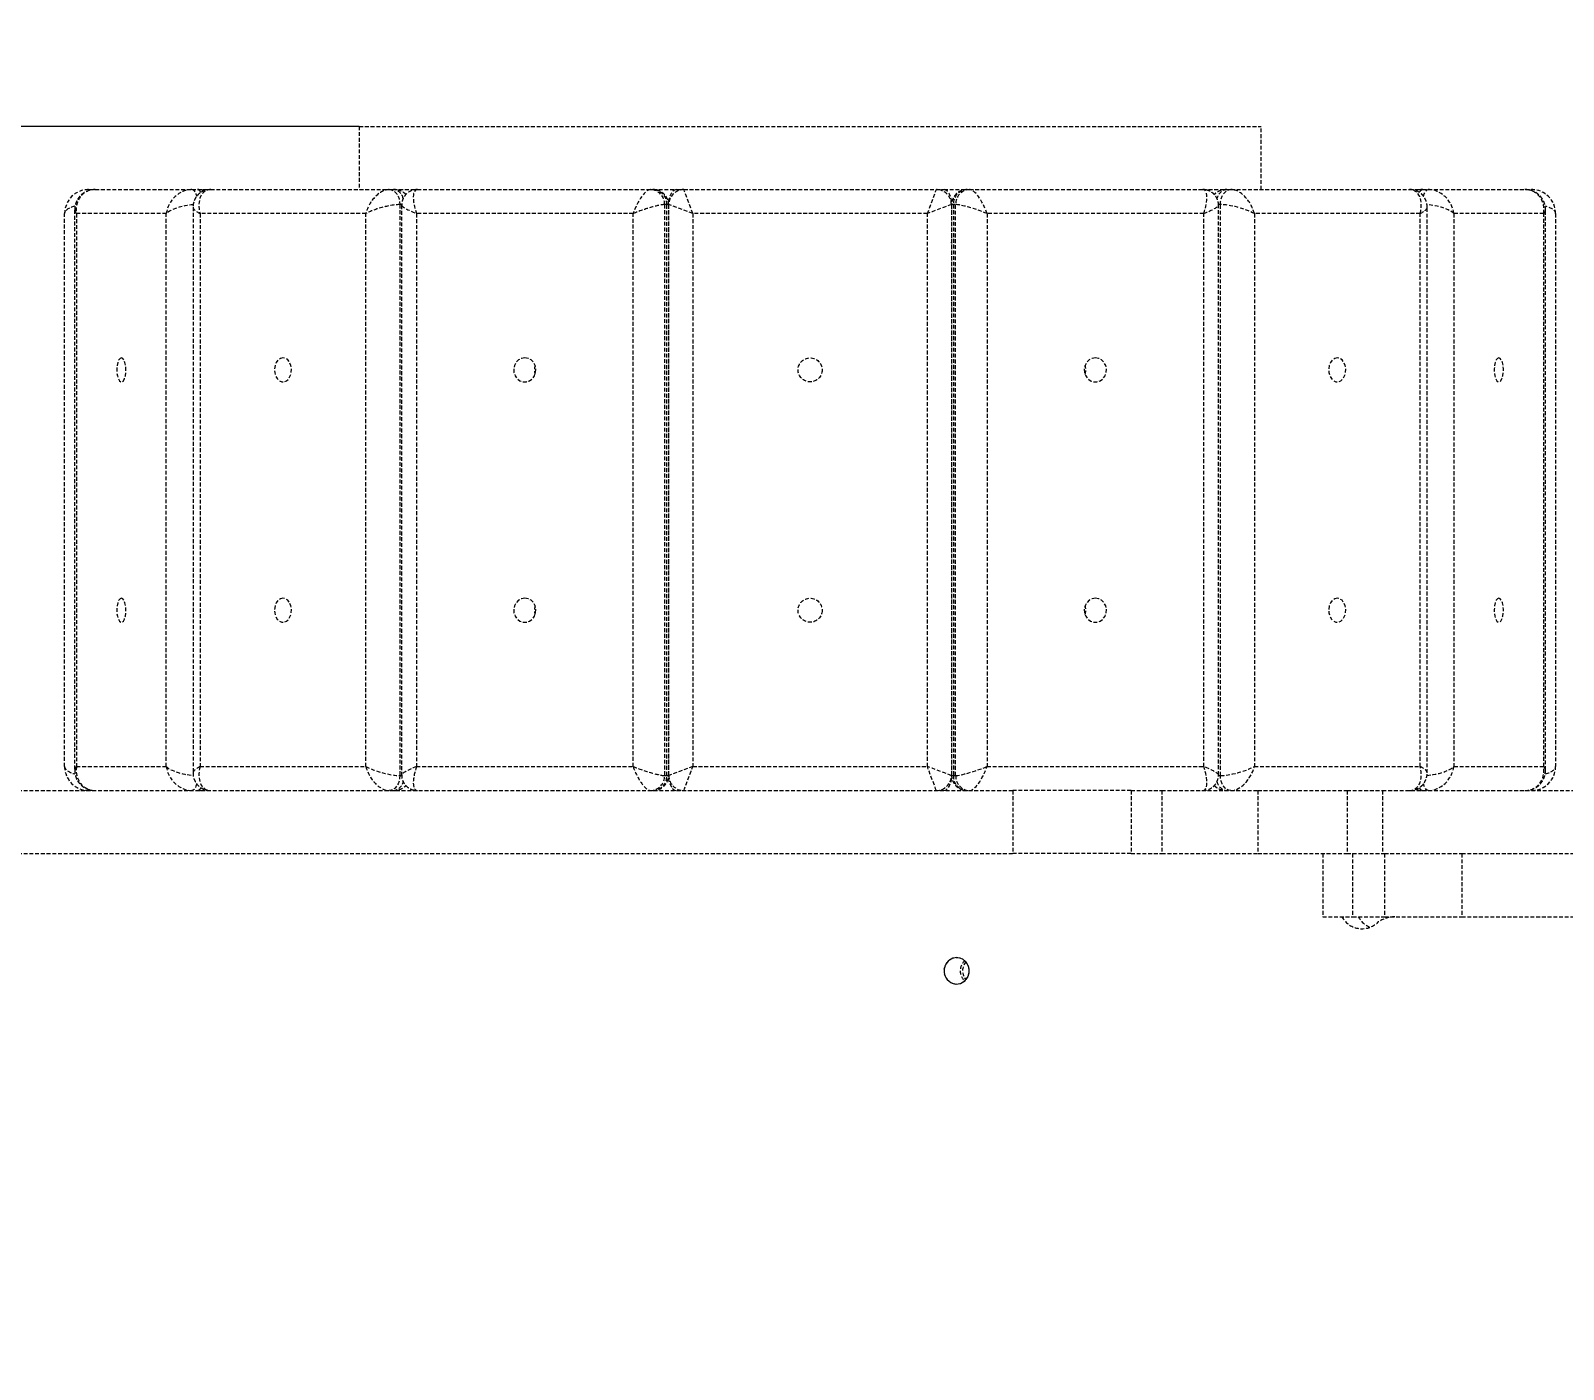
# Model space of a CAD drawing. Header units: millimetres. Extents: x -468 to 5922, y -120 to 5313.
# Drawn here: x 2184 to 2694, y 3399 to 3845 of the extents above; entities that cross this region are included whole.
import ezdxf

# ---------------------------------------------------------------- set-up
doc = ezdxf.new("R2010")
doc.units = ezdxf.units.MM
doc.linetypes.add('HIDDEN', pattern=[1.905, 1.27, -0.635])
doc.layers.add('DIKOM_ОБЬЕКТ', color=7, linetype='Continuous')
doc.layers.add('DIKOM_РАЗМЕР_ЗОНА', color=7, linetype='Continuous')
doc.styles.add('style1', font='arialbd.ttf', dxfattribs={"width": 0.8})
doc.dimstyles.new('1-50', dxfattribs={"dimtxt": 300, "dimasz": 200, "dimexe": 100, "dimexo": 0, "dimgap": 100, "dimtad": 1, "dimtxsty": 'style1', "dimcen": 200, "dimclrd": 7, "dimclre": 7, "dimclrt": 7, "dimadec": 1, "dimazin": 2, "dimtfac": 1, "dimtmove": 0, "dimatfit": 2, "dimfxl": 0, "dimlwd": 25, "dimlwe": 18, "dimarcsym": 0})

# ---------------------------------------------------------------- blocks, each defined once
blk = doc.blocks.new('*D38')
at = {"layer": 'Defpoints', "color": 0, "transparency": 16777216}
for p in [(4635.22, 5313.1), (-18.18, 679.1), (4922.12, 679.1)]:
    blk.add_point(p, dxfattribs=at)
at = {"layer": 'DIKOM_РАЗМЕР_ЗОНА', "color": 7, "lineweight": 18, "transparency": 16777216}
for p, q in [((4635.22, 5313.1), (-118.18, 5313.1)), ((4922.12, 679.1), (-118.18, 679.1))]:
    blk.add_line(p, q, dxfattribs=at)
at = {"layer": 'DIKOM_РАЗМЕР_ЗОНА', "color": 7, "lineweight": 25, "transparency": 16777216}
blk.add_line((-18.18, 5113.1), (-18.18, 879.1), dxfattribs=at)
at = {"layer": 'DIKOM_РАЗМЕР_ЗОНА', "color": 7, "transparency": 16777216}
for points in [[(-51.51, 5113.1), (15.15, 5113.1), (-18.18, 5313.1)], [(-51.51, 879.1), (15.15, 879.1), (-18.18, 679.1)]]:
    blk.add_solid(points, dxfattribs=at)
at = {"layer": 'DIKOM_РАЗМЕР_ЗОНА', "color": 7, "transparency": 16777216, "insert": (-271.35, 2810.16), "char_height": 300, "attachment_point": 5, "rotation": 90, "style": 'style1'}
blk.add_mtext('{\\fArial|b0|i0|c204|p34;4640}', dxfattribs=at)
blk = doc.blocks.new('*D40')
at = {"color": 7, "lineweight": 18, "transparency": 16777216}
for p, q in [((2293.54, 3813.1), (1693.94, 3813.1)), ((2293.54, 2179.1), (1693.94, 2179.1))]:
    blk.add_line(p, q, dxfattribs=at)
at = {"color": 7, "lineweight": 25, "transparency": 16777216}
blk.add_line((1793.94, 3613.1), (1793.94, 2379.1), dxfattribs=at)
at = {"color": 7, "transparency": 16777216}
for points in [[(1760.61, 3613.1), (1827.27, 3613.1), (1793.94, 3813.1)], [(1760.61, 2379.1), (1827.27, 2379.1), (1793.94, 2179.1)]]:
    blk.add_solid(points, dxfattribs=at)
at = {"layer": 'Defpoints', "color": 0, "transparency": 16777216}
for p in [(2293.54, 3813.1), (1793.94, 2179.1), (2293.54, 2179.1)]:
    blk.add_point(p, dxfattribs=at)
at = {"color": 7, "transparency": 16777216, "insert": (1540.77, 2959.56), "char_height": 300, "attachment_point": 5, "rotation": 90, "style": 'style1'}
blk.add_mtext('{\\fArial|b0|i0|c204|p34;1640}', dxfattribs=at)

msp = doc.modelspace()

# ---------------------------------------------------------------- linework, layer by layer
at = {"layer": 'DIKOM_ОБЬЕКТ', "color": 7, "linetype": 'HIDDEN', "lineweight": 15}
for p, q in [((2293.538, 3813.098), (2293.538, 3792.098)), ((2293.538, 3813.098), (2593.538, 3813.098)), ((2593.538, 3792.098), (2593.538, 3813.098)), ((2203.538, 3792.098), (2205.538, 3792.098)), ((2203.538, 3792.098), (2203.538, 3791.761)), ((2205.734, 3792.098), (2237.879, 3792.098)), ((2237.879, 3792.098), (2239.727, 3792.098)), ((2239.727, 3792.098), (2244.134, 3792.098)), ((2244.134, 3792.098), (2303.531, 3792.098)), ((2303.531, 3792.098), (2304.945, 3792.098)), ((2304.945, 3792.098), (2312.891, 3792.098)), ((2312.891, 3792.098), (2390.497, 3792.098)), ((2390.497, 3792.098), (2391.262, 3792.098)), ((2391.262, 3792.098), (2399.012, 3792.098)), ((2399.012, 3792.098), (2399.777, 3792.098)), ((2399.777, 3792.098), (2401.538, 3792.098)), ((2399.777, 3791.778), (2399.777, 3792.098)), ((2401.538, 3792.098), (2485.538, 3792.098)), ((2485.538, 3792.098), (2487.299, 3792.098)), ((2487.299, 3792.098), (2488.064, 3792.098)), ((2487.299, 3791.778), (2487.299, 3792.098)), ((2488.064, 3792.098), (2495.814, 3792.098)), ((2495.814, 3792.098), (2496.579, 3792.098)), ((2496.579, 3792.098), (2574.185, 3792.098)), ((2574.185, 3792.098), (2582.131, 3792.098)), ((2582.131, 3792.098), (2583.545, 3792.098)), ((2583.545, 3792.098), (2642.942, 3792.098)), ((2642.942, 3792.098), (2647.348, 3792.098)), ((2647.348, 3792.098), (2649.196, 3792.098)), ((2649.196, 3792.098), (2681.342, 3792.098)), ((2681.538, 3792.098), (2683.538, 3792.098)), ((2683.538, 3791.743), (2683.538, 3792.098)), ((2195.538, 3600.098), (2195.538, 3784.098)), ((2198.882, 3785.246), (2198.882, 3598.95)), ((2229.34, 3784.098), (2199.491, 3784.098)), ((2199.491, 3784.098), (2199.491, 3600.098)), ((2229.34, 3600.098), (2229.34, 3784.098)), ((2238.255, 3786.22), (2238.255, 3597.977)), ((2295.752, 3784.098), (2240.598, 3784.098)), ((2240.598, 3784.098), (2240.598, 3600.098)), ((2295.752, 3600.098), (2295.752, 3784.098)), ((2307.066, 3787.098), (2307.066, 3597.098)), ((2307.668, 3787.098), (2307.066, 3787.098)), ((2307.663, 3786.87), (2307.663, 3597.327)), ((2384.664, 3784.098), (2312.601, 3784.098)), ((2312.601, 3784.098), (2312.601, 3600.098)), ((2384.664, 3600.098), (2384.664, 3784.098)), ((2395.116, 3787.098), (2395.116, 3597.098)), ((2395.881, 3787.098), (2395.116, 3787.098)), ((2395.881, 3597.098), (2395.881, 3787.098)), ((2396.491, 3597.327), (2396.491, 3786.87)), ((2396.538, 3597.098), (2396.538, 3787.098)), ((2404.538, 3784.098), (2404.538, 3600.098)), ((2482.538, 3784.098), (2404.538, 3784.098)), ((2482.538, 3600.098), (2482.538, 3784.098)), ((2490.538, 3787.098), (2490.538, 3597.098)), ((2490.585, 3786.87), (2490.585, 3597.327)), ((2491.96, 3787.098), (2491.194, 3787.098)), ((2491.194, 3787.098), (2491.194, 3597.098)), ((2491.96, 3597.098), (2491.96, 3787.098)), ((2502.412, 3784.098), (2502.412, 3600.098)), ((2574.475, 3784.098), (2502.412, 3784.098)), ((2574.475, 3600.098), (2574.475, 3784.098)), ((2580.009, 3787.098), (2579.399, 3787.098)), ((2579.413, 3597.327), (2579.413, 3786.87)), ((2580.009, 3597.098), (2580.009, 3787.098)), ((2591.323, 3784.098), (2591.323, 3600.098)), ((2646.478, 3784.098), (2591.323, 3784.098)), ((2646.478, 3600.098), (2646.478, 3784.098)), ((2648.821, 3597.977), (2648.821, 3786.22)), ((2657.735, 3784.098), (2657.735, 3600.098)), ((2687.585, 3784.098), (2657.735, 3784.098)), ((2687.585, 3600.098), (2687.585, 3784.098)), ((2688.194, 3598.95), (2688.194, 3785.246)), ((2691.538, 3784.098), (2691.538, 3600.098)), ((2396.491, 3774.56), (2396.538, 3774.386)), ((2490.538, 3774.386), (2490.585, 3774.56)), ((2396.538, 3771.098), (2396.491, 3771.098)), ((2490.585, 3771.098), (2490.538, 3771.098)), ((2396.491, 3613.098), (2396.538, 3613.098)), ((2490.538, 3613.098), (2490.585, 3613.098)), ((2396.538, 3609.811), (2396.491, 3609.636)), ((2490.585, 3609.636), (2490.538, 3609.811)), ((2199.491, 3600.098), (2229.34, 3600.098)), ((2240.598, 3600.098), (2295.752, 3600.098)), ((2312.601, 3600.098), (2384.664, 3600.098)), ((2404.538, 3600.098), (2482.538, 3600.098)), ((2502.412, 3600.098), (2574.475, 3600.098)), ((2591.323, 3600.098), (2646.478, 3600.098)), ((2657.735, 3600.098), (2687.585, 3600.098)), ((2307.066, 3597.098), (2307.676, 3597.098)), ((2395.116, 3597.098), (2395.881, 3597.098)), ((2491.194, 3597.098), (2491.96, 3597.098)), ((2579.408, 3597.098), (2580.009, 3597.098)), ((2082.875, 3592.098), (2510.993, 3592.098)), ((2203.538, 3592.454), (2203.538, 3592.098)), ((2399.777, 3592.419), (2399.777, 3592.098)), ((2487.299, 3592.419), (2487.299, 3592.098)), ((2510.993, 3592.098), (2510.993, 3571.098)), ((2550.293, 3592.098), (2510.993, 3592.098)), ((2550.293, 3592.098), (2550.293, 3571.098)), ((2550.293, 3592.098), (2560.549, 3592.098)), ((2560.549, 3592.098), (2560.549, 3571.098)), ((2560.549, 3592.098), (2592.512, 3592.098)), ((2592.512, 3592.098), (2592.512, 3571.098)), ((2592.512, 3592.098), (2622.152, 3592.098)), ((2622.152, 3592.098), (2622.152, 3571.098)), ((2622.152, 3592.098), (2633.958, 3592.098)), ((2633.958, 3592.098), (2633.958, 3571.098)), ((2633.958, 3592.098), (2721.394, 3592.098)), ((2683.538, 3592.098), (2683.538, 3592.435)), ((2082.875, 3571.098), (2510.993, 3571.098)), ((2550.293, 3571.098), (2510.993, 3571.098)), ((2550.293, 3571.098), (2560.549, 3571.098)), ((2560.549, 3571.098), (2592.512, 3571.098)), ((2592.512, 3571.098), (2622.152, 3571.098)), ((2614.059, 3571.098), (2614.059, 3550.098)), ((2622.152, 3571.098), (2624.018, 3571.098)), ((2624.018, 3571.098), (2624.018, 3550.098)), ((2624.018, 3571.098), (2634.645, 3571.098)), ((2634.645, 3571.098), (2634.645, 3550.098)), ((2634.645, 3571.098), (2660.327, 3571.098)), ((2660.327, 3571.098), (2660.327, 3550.098)), ((2660.327, 3571.098), (2801.424, 3571.098)), ((2614.059, 3550.098), (2624.018, 3550.098)), ((2624.018, 3550.098), (2634.645, 3550.098)), ((2626.164, 3549.667), (2626.168, 3550.098)), ((2634.645, 3550.098), (2660.327, 3550.098)), ((2660.327, 3550.098), (2801.424, 3550.098))]:
    msp.add_line(p, q, dxfattribs=at)
at = {"layer": 'DIKOM_ОБЬЕКТ', "color": 7, "linetype": 'HIDDEN', "lineweight": 15, "flags": 128}
for points in [[(2237.879, 3792.098), (2238.253, 3792.002), (2238.612, 3791.718), (2238.942, 3791.256), (2239.232, 3790.634), (2239.47, 3789.876), (2239.473, 3789.867)], [(2303.531, 3792.098), (2304.22, 3792.002), (2304.884, 3791.718), (2305.495, 3791.256), (2306.031, 3790.634), (2306.47, 3789.876), (2306.797, 3789.012), (2306.998, 3788.074), (2307.066, 3787.098)], [(2399.012, 3792.098), (2398.414, 3791.945), (2397.84, 3791.489), (2397.311, 3790.75), (2396.847, 3789.755), (2396.466, 3788.543), (2396.324, 3787.927)], [(2404.538, 3784.098), (2403.953, 3785.659), (2403.39, 3787.16), (2402.871, 3788.543), (2402.417, 3789.755), (2402.043, 3790.75), (2401.766, 3791.489), (2401.595, 3791.945), (2401.538, 3792.098)], [(2482.538, 3784.098), (2483.123, 3785.659), (2483.686, 3787.16), (2484.204, 3788.543), (2484.659, 3789.755), (2485.032, 3790.75), (2485.309, 3791.489), (2485.48, 3791.945), (2485.538, 3792.098)], [(2490.742, 3787.973), (2490.609, 3788.543), (2490.229, 3789.755), (2489.765, 3790.75), (2489.235, 3791.489), (2488.661, 3791.945), (2488.064, 3792.098)], [(2580.009, 3787.098), (2580.077, 3788.074), (2580.279, 3789.012), (2580.605, 3789.876), (2581.045, 3790.634), (2581.581, 3791.256), (2582.192, 3791.718), (2582.855, 3792.002), (2583.545, 3792.098)], [(2647.6, 3789.858), (2647.605, 3789.876), (2647.843, 3790.634), (2648.133, 3791.256), (2648.464, 3791.718), (2648.823, 3792.002), (2649.196, 3792.098)], [(2404.538, 3784.098), (2402.977, 3784.684), (2401.476, 3785.246), (2400.093, 3785.765), (2398.881, 3786.22), (2397.886, 3786.593), (2397.147, 3786.87), (2396.692, 3787.041), (2396.538, 3787.098)], [(2490.538, 3787.098), (2490.384, 3787.041), (2489.929, 3786.87), (2489.19, 3786.593), (2488.195, 3786.22), (2486.982, 3785.765), (2485.599, 3785.246), (2484.099, 3784.684), (2482.538, 3784.098)], [(2214.416, 3736.098), (2213.965, 3735.921), (2213.554, 3735.403), (2213.219, 3734.592), (2212.991, 3733.56), (2212.889, 3732.397), (2212.923, 3731.208), (2213.09, 3730.098), (2213.374, 3729.166), (2213.752, 3728.495), (2214.187, 3728.143), (2214.644, 3728.143), (2215.08, 3728.495), (2215.457, 3729.166), (2215.741, 3730.098), (2215.908, 3731.208), (2215.942, 3732.397), (2215.841, 3733.56), (2215.612, 3734.592), (2215.278, 3735.403), (2214.867, 3735.921), (2214.416, 3736.098)], [(2268.175, 3736.098), (2267.342, 3735.921), (2266.582, 3735.403), (2265.964, 3734.592), (2265.542, 3733.56), (2265.355, 3732.397), (2265.418, 3731.208), (2265.726, 3730.098), (2266.252, 3729.166), (2266.948, 3728.495), (2267.754, 3728.143), (2268.597, 3728.143), (2269.403, 3728.495), (2270.099, 3729.166), (2270.625, 3730.098), (2270.933, 3731.208), (2270.996, 3732.397), (2270.808, 3733.56), (2270.387, 3734.592), (2269.769, 3735.403), (2269.009, 3735.921), (2268.175, 3736.098)], [(2348.632, 3736.098), (2347.543, 3735.921), (2346.551, 3735.403), (2345.743, 3734.592), (2345.192, 3733.56), (2344.947, 3732.397), (2345.029, 3731.208), (2345.432, 3730.098), (2346.119, 3729.166), (2347.029, 3728.495), (2348.082, 3728.143), (2349.183, 3728.143), (2350.236, 3728.495), (2351.146, 3729.166), (2351.833, 3730.098), (2352.235, 3731.208), (2352.318, 3732.397), (2352.072, 3733.56), (2351.522, 3734.592), (2350.714, 3735.403), (2349.722, 3735.921), (2348.632, 3736.098)], [(2538.443, 3736.098), (2537.354, 3735.921), (2536.362, 3735.403), (2535.554, 3734.592), (2535.003, 3733.56), (2534.758, 3732.397), (2534.84, 3731.208), (2535.243, 3730.098), (2535.93, 3729.166), (2536.84, 3728.495), (2537.893, 3728.143), (2538.994, 3728.143), (2540.047, 3728.495), (2540.957, 3729.166), (2541.644, 3730.098), (2542.046, 3731.208), (2542.129, 3732.397), (2541.883, 3733.56), (2541.333, 3734.592), (2540.525, 3735.403), (2539.533, 3735.921), (2538.443, 3736.098)], [(2618.9, 3736.098), (2618.067, 3735.921), (2617.307, 3735.403), (2616.689, 3734.592), (2616.267, 3733.56), (2616.08, 3732.397), (2616.143, 3731.208), (2616.451, 3730.098), (2616.976, 3729.166), (2617.673, 3728.495), (2618.479, 3728.143), (2619.322, 3728.143), (2620.128, 3728.495), (2620.824, 3729.166), (2621.35, 3730.098), (2621.658, 3731.208), (2621.721, 3732.397), (2621.533, 3733.56), (2621.112, 3734.592), (2620.494, 3735.403), (2619.734, 3735.921), (2618.9, 3736.098)], [(2672.66, 3736.098), (2672.209, 3735.921), (2671.798, 3735.403), (2671.463, 3734.592), (2671.235, 3733.56), (2671.133, 3732.397), (2671.168, 3731.208), (2671.334, 3730.098), (2671.619, 3729.166), (2671.996, 3728.495), (2672.432, 3728.143), (2672.888, 3728.143), (2673.324, 3728.495), (2673.701, 3729.166), (2673.986, 3730.098), (2674.152, 3731.208), (2674.186, 3732.397), (2674.085, 3733.56), (2673.857, 3734.592), (2673.522, 3735.403), (2673.111, 3735.921), (2672.66, 3736.098)], [(2214.416, 3656.098), (2213.965, 3655.921), (2213.554, 3655.403), (2213.219, 3654.592), (2212.991, 3653.56), (2212.889, 3652.397), (2212.923, 3651.208), (2213.09, 3650.098), (2213.374, 3649.166), (2213.752, 3648.495), (2214.187, 3648.143), (2214.644, 3648.143), (2215.08, 3648.495), (2215.457, 3649.166), (2215.741, 3650.098), (2215.908, 3651.208), (2215.942, 3652.397), (2215.841, 3653.56), (2215.612, 3654.592), (2215.278, 3655.403), (2214.867, 3655.921), (2214.416, 3656.098)], [(2268.175, 3656.098), (2267.342, 3655.921), (2266.582, 3655.403), (2265.964, 3654.592), (2265.542, 3653.56), (2265.355, 3652.397), (2265.418, 3651.208), (2265.726, 3650.098), (2266.252, 3649.166), (2266.948, 3648.495), (2267.754, 3648.143), (2268.597, 3648.143), (2269.403, 3648.495), (2270.099, 3649.166), (2270.625, 3650.098), (2270.933, 3651.208), (2270.996, 3652.397), (2270.808, 3653.56), (2270.387, 3654.592), (2269.769, 3655.403), (2269.009, 3655.921), (2268.175, 3656.098)], [(2348.632, 3656.098), (2347.543, 3655.921), (2346.551, 3655.403), (2345.743, 3654.592), (2345.192, 3653.56), (2344.947, 3652.397), (2345.029, 3651.208), (2345.432, 3650.098), (2346.119, 3649.166), (2347.029, 3648.495), (2348.082, 3648.143), (2349.183, 3648.143), (2350.236, 3648.495), (2351.146, 3649.166), (2351.833, 3650.098), (2352.235, 3651.208), (2352.318, 3652.397), (2352.072, 3653.56), (2351.522, 3654.592), (2350.714, 3655.403), (2349.722, 3655.921), (2348.632, 3656.098)], [(2538.443, 3656.098), (2537.354, 3655.921), (2536.362, 3655.403), (2535.554, 3654.592), (2535.003, 3653.56), (2534.758, 3652.397), (2534.84, 3651.208), (2535.243, 3650.098), (2535.93, 3649.166), (2536.84, 3648.495), (2537.893, 3648.143), (2538.994, 3648.143), (2540.047, 3648.495), (2540.957, 3649.166), (2541.644, 3650.098), (2542.046, 3651.208), (2542.129, 3652.397), (2541.883, 3653.56), (2541.333, 3654.592), (2540.525, 3655.403), (2539.533, 3655.921), (2538.443, 3656.098)], [(2618.9, 3656.098), (2618.067, 3655.921), (2617.307, 3655.403), (2616.689, 3654.592), (2616.267, 3653.56), (2616.08, 3652.397), (2616.143, 3651.208), (2616.451, 3650.098), (2616.976, 3649.166), (2617.673, 3648.495), (2618.479, 3648.143), (2619.322, 3648.143), (2620.128, 3648.495), (2620.824, 3649.166), (2621.35, 3650.098), (2621.658, 3651.208), (2621.721, 3652.397), (2621.533, 3653.56), (2621.112, 3654.592), (2620.494, 3655.403), (2619.734, 3655.921), (2618.9, 3656.098)], [(2672.66, 3656.098), (2672.209, 3655.921), (2671.798, 3655.403), (2671.463, 3654.592), (2671.235, 3653.56), (2671.133, 3652.397), (2671.168, 3651.208), (2671.334, 3650.098), (2671.619, 3649.166), (2671.996, 3648.495), (2672.432, 3648.143), (2672.888, 3648.143), (2673.324, 3648.495), (2673.701, 3649.166), (2673.986, 3650.098), (2674.152, 3651.208), (2674.186, 3652.397), (2674.085, 3653.56), (2673.857, 3654.592), (2673.522, 3655.403), (2673.111, 3655.921), (2672.66, 3656.098)], [(2404.538, 3600.098), (2402.977, 3599.513), (2401.476, 3598.95), (2400.093, 3598.432), (2398.881, 3597.977), (2397.886, 3597.604), (2397.147, 3597.327), (2396.692, 3597.156), (2396.538, 3597.098)], [(2401.538, 3592.098), (2401.595, 3592.252), (2401.766, 3592.707), (2402.043, 3593.447), (2402.417, 3594.442), (2402.871, 3595.654), (2403.39, 3597.037), (2403.953, 3598.538), (2404.538, 3600.098)], [(2490.538, 3597.098), (2490.384, 3597.156), (2489.929, 3597.327), (2489.19, 3597.604), (2488.195, 3597.977), (2486.982, 3598.432), (2485.599, 3598.95), (2484.099, 3599.513), (2482.538, 3600.098)], [(2485.538, 3592.098), (2485.48, 3592.252), (2485.309, 3592.707), (2485.032, 3593.447), (2484.659, 3594.442), (2484.204, 3595.654), (2483.686, 3597.037), (2483.123, 3598.538), (2482.538, 3600.098)], [(2307.066, 3597.098), (2306.998, 3596.123), (2306.797, 3595.185), (2306.47, 3594.321), (2306.031, 3593.563), (2305.495, 3592.941), (2304.884, 3592.479), (2304.22, 3592.195), (2303.531, 3592.098)], [(2396.333, 3596.224), (2396.466, 3595.654), (2396.847, 3594.442), (2397.311, 3593.447), (2397.84, 3592.707), (2398.414, 3592.252), (2399.012, 3592.098)], [(2488.064, 3592.098), (2488.661, 3592.252), (2489.235, 3592.707), (2489.765, 3593.447), (2490.229, 3594.442), (2490.609, 3595.654), (2490.752, 3596.27)], [(2583.545, 3592.098), (2582.855, 3592.195), (2582.192, 3592.479), (2581.581, 3592.941), (2581.045, 3593.563), (2580.605, 3594.321), (2580.279, 3595.185), (2580.077, 3596.123), (2580.009, 3597.098)], [(2239.475, 3594.339), (2239.47, 3594.321), (2239.232, 3593.563), (2238.942, 3592.941), (2238.612, 3592.479), (2238.253, 3592.195), (2237.879, 3592.098)], [(2649.196, 3592.098), (2648.823, 3592.195), (2648.464, 3592.479), (2648.133, 3592.941), (2647.843, 3593.563), (2647.605, 3594.321), (2647.603, 3594.33)], [(2491.056, 3536.306), (2489.596, 3535.494), (2488.546, 3534.164), (2488.068, 3532.52), (2488.235, 3530.812), (2489.02, 3529.3), (2490.304, 3528.213), (2491.892, 3527.719), (2493.542, 3527.891), (2495.002, 3528.703), (2496.052, 3530.033), (2496.529, 3531.677), (2496.363, 3533.385), (2495.578, 3534.897), (2494.294, 3535.983), (2492.706, 3536.478), (2491.056, 3536.306)], [(2492.299, 3536.498), (2491.102, 3536.32), (2490.001, 3535.8), (2489.087, 3534.98), (2488.433, 3533.926), (2488.092, 3532.725), (2488.092, 3531.472), (2488.433, 3530.271), (2489.087, 3529.217), (2490.001, 3528.397), (2491.102, 3527.877), (2492.299, 3527.698), (2493.496, 3527.877), (2494.597, 3528.397), (2495.511, 3529.217), (2496.165, 3530.271), (2496.506, 3531.472), (2496.506, 3532.725), (2496.165, 3533.926), (2495.511, 3534.98), (2494.597, 3535.8), (2493.496, 3536.32), (2492.299, 3536.498)]]:
    msp.add_lwpolyline(points, dxfattribs=at)
at = {"layer": 'DIKOM_ОБЬЕКТ', "color": 7, "linetype": 'HIDDEN', "lineweight": 15}
for centre in [(2443.538, 3732.098), (2443.538, 3652.098)]:
    msp.add_circle(centre, 4, dxfattribs=at)
for centre, radius, start, end in [((2203.538, 3784.098), 8, 90, 180), ((2239.386, 3790.561), 1.575, 22.40088, 77.50544), ((2304.498, 3788.369), 3.756, 11.6509, 83.16245), ((2390.299, 3787.281), 4.821, 357.82498, 87.64303), ((2391.064, 3787.282), 4.821, 357.82269, 87.64532), ((2401.538, 3787.098), 5, 90, 180), ((2485.538, 3787.098), 5, 0, 90), ((2496.012, 3787.282), 4.821, 92.35468, 182.17731), ((2496.777, 3787.281), 4.821, 92.35697, 182.17502), ((2582.583, 3788.358), 3.768, 96.89108, 168.9095), ((2647.689, 3790.56), 1.576, 102.4905, 157.68494), ((2683.538, 3784.098), 8, 0, 90), ((2356.129, 3732.098), 4.305, 160.31403, 199.68597), ((2530.946, 3732.098), 4.305, 340.31403, 19.68597), ((2356.129, 3652.098), 4.304, 160.3131, 199.6869), ((2530.947, 3652.098), 4.304, 340.3131, 19.6869), ((2203.538, 3600.098), 8, 180, 270), ((2683.538, 3600.098), 8, 270, 0), ((2304.493, 3595.839), 3.767, 276.89059, 348.90886), ((2390.299, 3596.915), 4.821, 272.35588, 2.17611), ((2391.064, 3596.915), 4.821, 272.35359, 2.1784), ((2401.538, 3597.098), 5, 180, 270), ((2485.538, 3597.098), 5, 270, 0), ((2496.012, 3596.915), 4.821, 177.8216, 267.64641), ((2496.777, 3596.915), 4.821, 177.82389, 267.64412), ((2582.578, 3595.827), 3.756, 191.64995, 263.16339), ((2239.385, 3593.638), 1.577, 282.52164, 337.6538), ((2647.688, 3593.635), 1.573, 202.36483, 257.54149), ((2627.152, 3553.701), 7.591, 208.33292, 309.88401), ((2632.732, 3553.867), 7.798, 208.90092, 248.54426), ((2638.111, 3540.64), 9.459, 90.12011, 130.08809), ((2497.966, 3532.098), 4.488, 131.08733, 228.91267), ((2498.758, 3532.098), 4.501, 138.14459, 221.85541)]:
    msp.add_arc(centre, radius, start, end, dxfattribs=at)
for centre, major_axis, ratio, start_param, end_param in [((2206.882, 3784.098), (-4.577, 7.004), 0.8446743, 5.7788625, 7.3496589), ((2236.731, 3784.098), (4.577, 7.004), 0.8446743, 0.5043228, 2.0751191), ((2246.255, 3784.098), (-3.654, 7.664), 0.6277393, 5.9923586, 7.5631549), ((2301.409, 3784.098), (3.654, 7.664), 0.6277393, 0.2908267, 1.8616231), ((2315.663, 3784.098), (-3.153, 7.929), 0.3363472, 6.1502304, 7.7210267), ((2387.725, 3784.098), (3.153, 7.929), 0.3363472, 0.1329549, 1.7037512), ((2499.351, 3784.098), (-3.153, 7.929), 0.3363472, 4.5794341, 6.1502304), ((2571.413, 3784.098), (3.153, 7.929), 0.3363472, 4.8453439, 6.4161402), ((2585.666, 3784.098), (-3.654, 7.664), 0.6277393, 4.4215622, 5.9923586), ((2640.821, 3784.098), (3.654, 7.664), 0.6277393, 5.0032157, 6.574012), ((2650.344, 3784.098), (-4.577, 7.004), 0.8446743, 4.2080662, 5.7788625), ((2680.194, 3784.098), (4.577, 7.004), 0.8446743, 5.2167117, 6.7875081), ((2203.538, 3784.098), (8, 0), 0.375, 2.1887161, 3.1415927), ((2206.882, 3784.098), (7.988, -1.299), 0.3385561, 3.1972158, 3.5892772), ((2236.731, 3784.098), (7.988, 1.299), 0.3385561, 1.3107457, 2.6939081), ((2246.255, 3784.098), (7.98, -2.264), 0.2466119, 3.2114471, 3.9968453), ((2301.409, 3784.098), (7.98, 2.264), 0.2466119, 0.7155437, 2.2863401), ((2315.663, 3784.098), (7.992, -2.821), 0.1278709, 3.1866917, 4.3647889), ((2387.725, 3784.098), (7.992, 2.821), 0.1278709, 0.3476, 1.9183964), ((2388.49, 3784.098), (7.992, 2.821), 0.1278709, 6.2372133, 6.6307854), ((2498.585, 3784.098), (7.992, -2.821), 0.1278709, 2.7939926, 3.187972), ((2499.351, 3784.098), (7.992, -2.821), 0.1278709, 1.2231963, 2.7939926), ((2571.413, 3784.098), (7.992, 2.821), 0.1278709, 5.059989, 6.2380863), ((2585.666, 3784.098), (7.98, -2.264), 0.2466119, 0.8552526, 2.4260489), ((2640.821, 3784.098), (7.98, 2.264), 0.2466119, 5.4279327, 6.2133309), ((2650.344, 3784.098), (7.988, -1.299), 0.3385561, 0.4476845, 1.8302645), ((2680.194, 3784.098), (7.988, 1.299), 0.3385561, 5.8355008, 6.227335), ((2683.538, 3784.098), (8, 0), 0.375, 0, 0.955195), ((2203.538, 3600.098), (8, 0), 0.375, 3.1415927, 4.094691), ((2206.882, 3600.098), (4.577, 7.004), 0.8446743, 2.0751191, 3.6459154), ((2206.882, 3600.098), (7.988, 1.299), 0.3385561, 2.6939081, 3.0866072), ((2236.731, 3600.098), (-4.577, 7.004), 0.8446743, 1.0664736, 2.6372699), ((2236.731, 3600.098), (7.988, -1.299), 0.3385561, 3.5892772, 4.9723926), ((2246.255, 3600.098), (7.98, 2.264), 0.2466119, 2.2863401, 3.0717382), ((2246.255, 3600.098), (3.654, 7.664), 0.6277393, 1.8616231, 3.4324194), ((2301.409, 3600.098), (7.98, -2.264), 0.2466119, 3.9968453, 5.5676416), ((2301.409, 3600.098), (-3.654, 7.664), 0.6277393, 1.2799696, 2.8507659), ((2315.663, 3600.098), (7.992, 2.821), 0.1278709, 1.9183964, 3.0964936), ((2315.663, 3600.098), (3.153, 7.929), 0.3363472, 1.7037512, 3.2745476), ((2387.725, 3600.098), (7.992, -2.821), 0.1278709, 4.3647889, 5.9355853), ((2387.725, 3600.098), (-3.153, 7.929), 0.3363472, 1.4378414, 3.0086378), ((2499.351, 3600.098), (7.992, 2.821), 0.1278709, 3.4891927, 5.059989), ((2499.351, 3600.098), (3.153, 7.929), 0.3363472, 3.2745476, 4.8453439), ((2571.413, 3600.098), (-3.153, 7.929), 0.3363472, 3.0086378, 4.5794341), ((2571.413, 3600.098), (7.992, -2.821), 0.1278709, 0.045099, 1.2231963), ((2585.666, 3600.098), (7.98, 2.264), 0.2466119, 3.8571364, 5.4279327), ((2585.666, 3600.098), (3.654, 7.664), 0.6277393, 3.4324194, 5.0032157), ((2640.821, 3600.098), (-3.654, 7.664), 0.6277393, 2.8507659, 4.4215622), ((2640.821, 3600.098), (7.98, -2.264), 0.2466119, 0.0698544, 0.8552526), ((2650.344, 3600.098), (7.988, 1.299), 0.3385561, 4.4527892, 5.8355008), ((2650.344, 3600.098), (4.577, 7.004), 0.8446743, 3.6459154, 5.2167117), ((2680.194, 3600.098), (-4.577, 7.004), 0.8446743, 2.6372699, 4.2080662), ((2680.194, 3600.098), (7.988, -1.299), 0.3385561, 0.0549854, 0.4476845), ((2683.538, 3600.098), (8, 0), 0.375, 5.3282019, 6.2831853), ((2388.49, 3600.098), (7.992, -2.821), 0.1278709, 5.9355853, 6.3282843), ((2498.585, 3600.098), (7.992, 2.821), 0.1278709, 3.0964936, 3.4891927)]:
    msp.add_ellipse(centre, major_axis=major_axis, ratio=ratio, start_param=start_param, end_param=end_param, dxfattribs=at)
for points, knots in [([(2205.734, 3792.098), (2205.339, 3792.08), (2204.477, 3792.041), (2203.199, 3791.689), (2201.92, 3791.056), (2200.793, 3790.146), (2199.89, 3789.005), (2199.277, 3787.738), (2198.931, 3786.466), (2198.909, 3785.629), (2198.899, 3785.243)], [0, 0, 0, 0, 0.10743734, 0.23398627, 0.35964211, 0.49763311, 0.63106717, 0.76101711, 0.89000497, 1, 1, 1, 1]), ([(2244.134, 3792.098), (2243.659, 3792.068), (2242.765, 3792.012), (2241.511, 3791.561), (2240.39, 3790.872), (2239.454, 3789.927), (2238.771, 3788.807), (2238.387, 3787.64), (2238.236, 3786.761), (2238.267, 3786.293), (2238.273, 3786.208)], [0, 0, 0, 0, 0.1531121, 0.2885611, 0.424312, 0.5735494, 0.7122557, 0.8435415, 0.97164, 1, 1, 1, 1]), ([(2242.044, 3791.701), (2241.675, 3791.818), (2240.924, 3792.055), (2240.131, 3792.084), (2239.727, 3792.098)], [0, 0, 0, 0, 0.4912548, 1, 1, 1, 1]), ([(2309.078, 3790.424), (2309.019, 3790.493), (2308.674, 3790.892), (2307.859, 3791.401), (2306.713, 3791.888), (2305.723, 3792.077), (2305.137, 3792.093), (2304.945, 3792.098)], [0, 0, 0, 0, 0.0589085, 0.3453134, 0.6143438, 0.8734262, 1, 1, 1, 1]), ([(2312.891, 3792.098), (2312.543, 3792.079), (2311.808, 3792.038), (2310.712, 3791.679), (2309.675, 3791.069), (2308.797, 3790.218), (2308.153, 3789.21), (2307.788, 3788.146), (2307.647, 3787.351), (2307.674, 3786.931), (2307.679, 3786.849)], [0, 0, 0, 0, 0.1272362, 0.2692501, 0.4145318, 0.5612505, 0.7092817, 0.8441385, 0.9697119, 1, 1, 1, 1]), ([(2396.468, 3786.863), (2396.474, 3786.974), (2396.503, 3787.46), (2396.319, 3788.343), (2395.883, 3789.44), (2395.159, 3790.451), (2394.217, 3791.258), (2393.153, 3791.793), (2392.158, 3792.059), (2391.532, 3792.087), (2391.262, 3792.098)], [0, 0, 0, 0, 0.04153556, 0.18029252, 0.32391209, 0.47015712, 0.62801094, 0.77020385, 0.90087657, 1, 1, 1, 1]), ([(2495.814, 3792.098), (2495.466, 3792.079), (2494.73, 3792.038), (2493.635, 3791.679), (2492.598, 3791.069), (2491.719, 3790.218), (2491.076, 3789.21), (2490.711, 3788.146), (2490.57, 3787.351), (2490.596, 3786.931), (2490.601, 3786.849)], [0, 0, 0, 0, 0.1272492, 0.2692491, 0.4145307, 0.5612485, 0.7092872, 0.8441383, 0.9697112, 1, 1, 1, 1]), ([(2579.39, 3786.863), (2579.397, 3786.974), (2579.426, 3787.46), (2579.241, 3788.343), (2578.806, 3789.44), (2578.081, 3790.451), (2577.14, 3791.258), (2576.075, 3791.793), (2575.081, 3792.059), (2574.455, 3792.087), (2574.185, 3792.098)], [0, 0, 0, 0, 0.0415358, 0.1802928, 0.3239184, 0.4701559, 0.6280213, 0.7702026, 0.9008755, 1, 1, 1, 1]), ([(2582.131, 3792.098), (2581.655, 3792.069), (2580.76, 3792.014), (2579.516, 3791.553), (2578.59, 3791.033), (2578.164, 3790.575), (2578.026, 3790.427)], [0, 0, 0, 0, 0.3129711, 0.5897912, 0.8672522, 1, 1, 1, 1]), ([(2648.813, 3786.208), (2648.797, 3786.598), (2648.763, 3787.402), (2648.394, 3788.594), (2647.78, 3789.708), (2646.917, 3790.672), (2645.867, 3791.411), (2644.707, 3791.886), (2643.721, 3792.078), (2643.134, 3792.093), (2642.942, 3792.098)], [0, 0, 0, 0, 0.1287987, 0.2650227, 0.4009582, 0.5370929, 0.6779667, 0.8102948, 0.9377298, 1, 1, 1, 1]), ([(2647.348, 3792.098), (2646.951, 3792.084), (2646.161, 3792.056), (2645.413, 3791.821), (2645.04, 3791.704)], [0, 0, 0, 0, 0.5022861, 1, 1, 1, 1]), ([(2688.173, 3785.234), (2688.165, 3785.618), (2688.148, 3786.458), (2687.803, 3787.725), (2687.187, 3789.006), (2686.289, 3790.14), (2685.157, 3791.054), (2683.895, 3791.682), (2682.607, 3792.039), (2681.744, 3792.08), (2681.342, 3792.098)], [0, 0, 0, 0, 0.10938851, 0.2395589, 0.36703405, 0.50544416, 0.6378379, 0.76568251, 0.89087161, 1, 1, 1, 1]), ([(2198.903, 3598.955), (2198.911, 3598.574), (2198.928, 3597.736), (2199.273, 3596.472), (2199.889, 3595.191), (2200.787, 3594.057), (2201.918, 3593.143), (2203.181, 3592.514), (2204.468, 3592.158), (2205.332, 3592.117), (2205.734, 3592.098)], [0, 0, 0, 0, 0.1087265, 0.2389916, 0.366562, 0.505065, 0.6375577, 0.7655071, 0.8907796, 1, 1, 1, 1]), ([(2238.263, 3597.982), (2238.28, 3597.594), (2238.313, 3596.792), (2238.682, 3595.603), (2239.296, 3594.489), (2240.159, 3593.525), (2241.209, 3592.786), (2242.368, 3592.311), (2243.355, 3592.119), (2243.941, 3592.104), (2244.134, 3592.098)], [0, 0, 0, 0, 0.1281115, 0.2644533, 0.4004918, 0.536735, 0.6777211, 0.810157, 0.9376924, 1, 1, 1, 1]), ([(2307.686, 3597.348), (2307.679, 3597.232), (2307.65, 3596.741), (2307.834, 3595.854), (2308.27, 3594.757), (2308.994, 3593.746), (2309.936, 3592.938), (2311, 3592.403), (2311.995, 3592.138), (2312.621, 3592.11), (2312.891, 3592.098)], [0, 0, 0, 0, 0.0431651, 0.1816856, 0.3250664, 0.4710604, 0.6286459, 0.7705943, 0.9010444, 1, 1, 1, 1]), ([(2391.262, 3592.098), (2391.61, 3592.118), (2392.345, 3592.159), (2393.441, 3592.518), (2394.478, 3593.128), (2395.356, 3593.979), (2396, 3594.987), (2396.364, 3596.05), (2396.506, 3596.842), (2396.48, 3597.257), (2396.475, 3597.335)], [0, 0, 0, 0, 0.1274377, 0.2696773, 0.4151866, 0.562143, 0.7104114, 0.8454839, 0.9712498, 1, 1, 1, 1]), ([(2490.608, 3597.348), (2490.602, 3597.232), (2490.572, 3596.741), (2490.757, 3595.854), (2491.193, 3594.757), (2491.917, 3593.746), (2492.858, 3592.938), (2493.923, 3592.403), (2494.918, 3592.138), (2495.544, 3592.11), (2495.814, 3592.098)], [0, 0, 0, 0, 0.0431642, 0.1816849, 0.32506, 0.4710619, 0.628647, 0.7705947, 0.9010312, 1, 1, 1, 1]), ([(2574.185, 3592.098), (2574.532, 3592.118), (2575.268, 3592.159), (2576.364, 3592.518), (2577.401, 3593.128), (2578.279, 3593.979), (2578.923, 3594.987), (2579.287, 3596.05), (2579.428, 3596.842), (2579.402, 3597.257), (2579.398, 3597.335)], [0, 0, 0, 0, 0.1274389, 0.2696792, 0.4151888, 0.5621463, 0.7104074, 0.8454858, 0.9712503, 1, 1, 1, 1]), ([(2642.942, 3592.098), (2643.416, 3592.128), (2644.311, 3592.185), (2645.565, 3592.636), (2646.685, 3593.325), (2647.622, 3594.27), (2648.305, 3595.39), (2648.689, 3596.557), (2648.839, 3597.437), (2648.809, 3597.907), (2648.803, 3597.993)], [0, 0, 0, 0, 0.1530524, 0.2884404, 0.4241282, 0.5732963, 0.7119381, 0.8431628, 0.9712017, 1, 1, 1, 1]), ([(2681.342, 3592.098), (2681.737, 3592.117), (2682.599, 3592.156), (2683.877, 3592.508), (2685.155, 3593.14), (2686.283, 3594.05), (2687.185, 3595.192), (2687.799, 3596.459), (2688.146, 3597.734), (2688.167, 3598.574), (2688.177, 3598.962)], [0, 0, 0, 0, 0.1073463, 0.233798, 0.359338, 0.497204, 0.6305377, 0.760373, 0.8892515, 1, 1, 1, 1]), ([(2239.727, 3592.098), (2240.124, 3592.113), (2240.915, 3592.141), (2241.663, 3592.376), (2242.035, 3592.493)], [0, 0, 0, 0, 0.502241, 1, 1, 1, 1]), ([(2304.945, 3592.098), (2305.42, 3592.128), (2306.316, 3592.182), (2307.56, 3592.643), (2308.486, 3593.164), (2308.912, 3593.622), (2309.049, 3593.77)], [0, 0, 0, 0, 0.31294988, 0.58980225, 0.86726774, 1, 1, 1, 1]), ([(2577.998, 3593.772), (2578.057, 3593.704), (2578.402, 3593.305), (2579.217, 3592.796), (2580.362, 3592.309), (2581.353, 3592.12), (2581.938, 3592.104), (2582.131, 3592.098)], [0, 0, 0, 0, 0.05888274, 0.34530894, 0.61434492, 0.87342576, 1, 1, 1, 1]), ([(2645.032, 3592.496), (2645.401, 3592.379), (2646.151, 3592.142), (2646.945, 3592.113), (2647.348, 3592.098)], [0, 0, 0, 0, 0.4912548, 1, 1, 1, 1])]:
    msp.add_open_spline(points, degree=3, knots=knots, dxfattribs=at)

# ---------------------------------------------------------------- dimensions: what is measured, and where the dimension line sits
dim = msp.add_linear_dim(base=(1793.939, 2179.098), p1=(2293.538, 3813.098), p2=(2293.538, 2179.098), angle=90, text='{\\fArial|b0|i0|c204|p34;1640}', dimstyle='1-50')
dim.commit()
dim.dimension.update_dxf_attribs({"geometry": '*D40', "text_midpoint": (1793.939, 2959.556), "dimtype": 160})
at = {"layer": 'DIKOM_РАЗМЕР_ЗОНА'}
dim = msp.add_linear_dim(base=(-18.179, 679.098), p1=(4635.22, 5313.098), p2=(4922.118, 679.098), angle=90, text='{\\fArial|b0|i0|c204|p34;4640}', dimstyle='1-50', dxfattribs=at)
dim.commit()
dim.dimension.update_dxf_attribs({"geometry": '*D38', "text_midpoint": (-18.179, 2810.156), "dimtype": 160})

doc.saveas('drawing.dxf')
